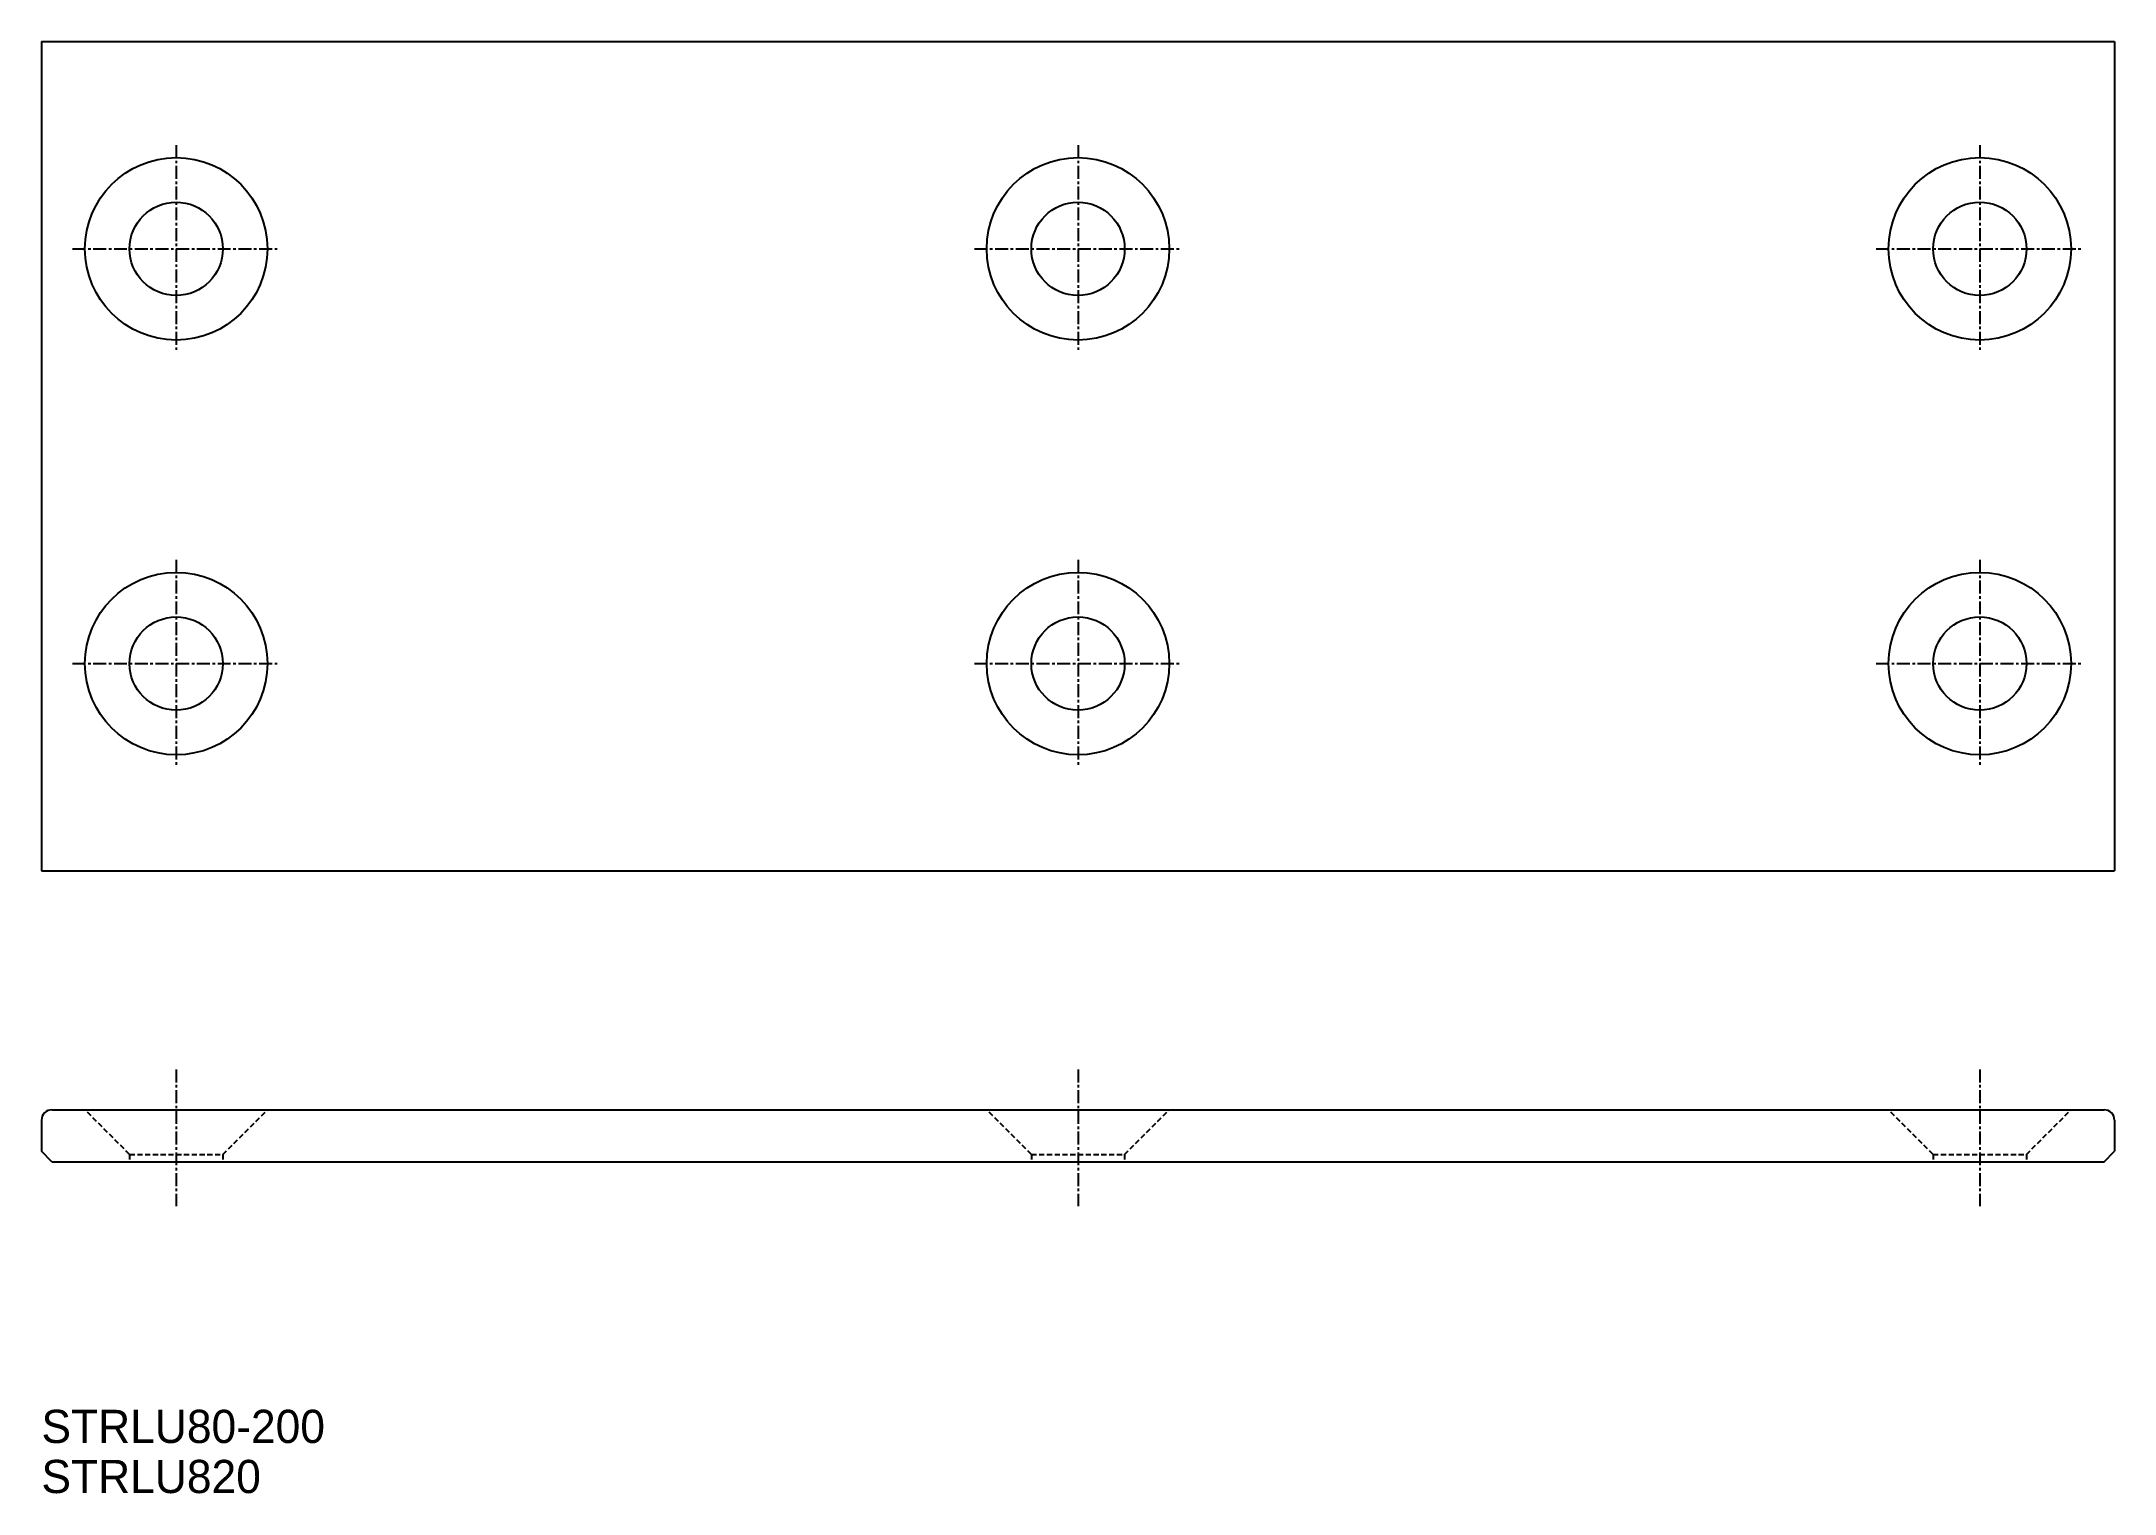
# Model space of a CAD drawing. Extents: x 10 to 210, y 10 to 150.
import ezdxf

# ---------------------------------------------------------------- set-up
doc = ezdxf.new("R2010")
doc.units = 0
doc.linetypes.add('CENTER', pattern=[2, 1.25, -0.25, 0.25, -0.25])
doc.linetypes.add('DASHED', pattern=[0.75, 0.5, -0.25])
doc.layers.get('0').update_dxf_attribs({"linetype": 'CONTINUOUS'})
doc.layers.add('CENTER', color=1, linetype='CENTER')

msp = doc.modelspace()

# ---------------------------------------------------------------- linework, layer by layer
at = {"color": 7, "linetype": 'CONTINUOUS'}
for p, q in [((10, 150), (210, 150)), ((10, 150), (10, 70)), ((210, 150), (210, 70)), ((10, 70), (210, 70)), ((11, 46.96), (209, 46.96)), ((10, 45.96), (10, 42.96)), ((210, 45.96), (210, 42.96)), ((11, 41.96), (10, 42.96)), ((209, 41.96), (210, 42.96)), ((11, 41.96), (209, 41.96))]:
    msp.add_line(p, q, dxfattribs=at)
at = {"color": 3, "linetype": 'DASHED'}
for p, q in [((18.5, 42.66), (14.2, 46.96)), ((27.5, 42.66), (31.8, 46.96)), ((105.5, 42.66), (101.2, 46.96)), ((114.5, 42.66), (118.8, 46.96)), ((192.5, 42.66), (188.2, 46.96)), ((201.5, 42.66), (205.8, 46.96)), ((18.5, 42.66), (27.5, 42.66)), ((18.5, 42.66), (18.5, 41.96)), ((27.5, 42.66), (27.5, 41.96)), ((105.5, 42.66), (105.5, 41.96)), ((105.5, 42.66), (114.5, 42.66)), ((114.5, 42.66), (114.5, 41.96)), ((192.5, 42.66), (201.5, 42.66)), ((192.5, 42.66), (192.5, 41.96)), ((201.5, 42.66), (201.5, 41.96))]:
    msp.add_line(p, q, dxfattribs=at)
at = {"color": 7, "linetype": 'CONTINUOUS'}
for centre, radius in [((23, 130), 8.8), ((110, 130), 8.8), ((197, 130), 8.8), ((23, 130), 4.5), ((110, 130), 4.5), ((197, 130), 4.5), ((23, 90), 8.8), ((110, 90), 8.8), ((197, 90), 8.8), ((23, 90), 4.5), ((110, 90), 4.5), ((197, 90), 4.5)]:
    msp.add_circle(centre, radius, dxfattribs=at)
for centre, start, end in [((11, 45.96), 90, 180), ((209, 45.96), 0, 90)]:
    msp.add_arc(centre, 1, start, end, dxfattribs=at)
at = {"layer": 'CENTER', "color": 1, "linetype": 'CENTER'}
for p, q in [((23, 140), (23, 120)), ((110, 140), (110, 120)), ((197, 140), (197, 120)), ((13, 130), (33, 130)), ((100, 130), (120, 130)), ((187, 130), (207, 130)), ((23, 100), (23, 80)), ((110, 100), (110, 80)), ((197, 100), (197, 80)), ((13, 90), (33, 90)), ((100, 90), (120, 90)), ((187, 90), (207, 90)), ((23, 50.86), (23, 37.68)), ((110, 50.86), (110, 37.68)), ((197, 50.86), (197, 37.68))]:
    msp.add_line(p, q, dxfattribs=at)

# ---------------------------------------------------------------- texts
at = {"color": 7, "linetype": 'CONTINUOUS'}
for s, p in [('STRLU80-200', (10, 14.83)), ('STRLU820', (10, 10))]:
    msp.add_text(s, height=3.2, dxfattribs=at).set_placement(p)

doc.saveas('drawing.dxf')
